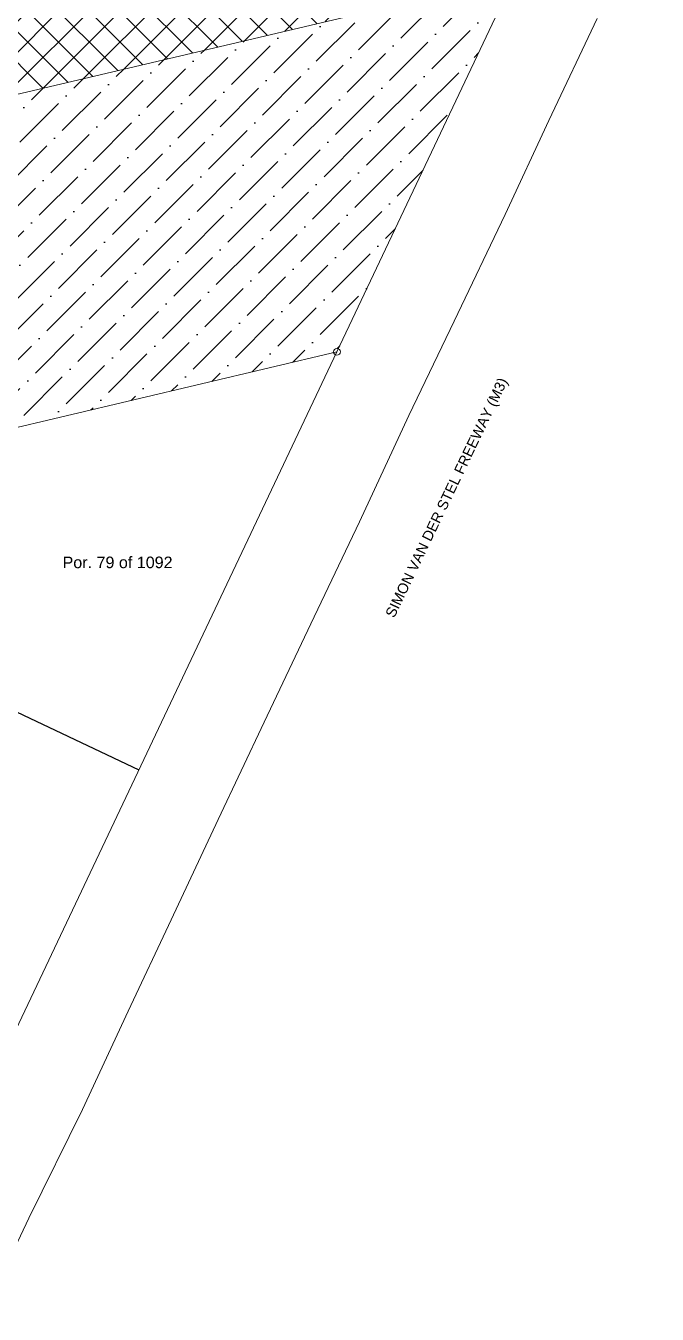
# Model space of a CAD drawing. Header units: metres. Extents: x -178 to 195, y -282 to 282.
# Drawn here: x 4.2 to 96.3, y -221.4 to -33.6 of the extents above; entities that cross this region are included whole.
import ezdxf
from ezdxf.enums import TextEntityAlignment as Align

# ---------------------------------------------------------------- set-up
doc = ezdxf.new("R2010")
doc.units = ezdxf.units.M
doc.linetypes.add('HIDDEN2', pattern=[4.7625, 3.175, -1.5875])
doc.layers.add('CADASTRAL', color=7, linetype='Continuous')
doc.layers.add('my_cadastral', color=14, linetype='Continuous', lineweight=0)
doc.layers.add('ROADS', color=5, linetype='Continuous', lineweight=0)
doc.styles.add('Arial', font='arial.ttf', dxfattribs={"height": 1.68})

msp = doc.modelspace()

# ---------------------------------------------------------------- hatches: boundary and pattern name
at = {"layer": 'my_cadastral', "linetype": 'HIDDEN2', "lineweight": -3}
h = msp.add_hatch(dxfattribs=at)
h.set_pattern_fill('ANSI37', color=0)
h.paths.add_polyline_path([(-44.67, -16.27), (-111.42, -32.45, -0.357638), (-111.7, -33.02), (-96.18, -66.44, -0.474946), (-95.48, -66.78), (-30.43, -51.42)])
h.paths.add_polyline_path([(96.31, 17.49, -0.226412), (96.04, 17.83), (-34.17, -13.72), (-20.02, -48.96), (75.03, -26.52, -0.628721), (75.73, -25.95)])
h.paths.add_polyline_path([(-69.29, -60.59), (-95.48, -66.78, -0.356504), (-95.76, -67.35), (-75.96, -110.2, -0.474443), (-75.26, -110.54), (-50.37, -104.67)])
h.paths.add_polyline_path([(-21.11, -32.81), (-11.25, -32.81), (-11.25, -30.49), (-21.11, -30.49)], flags=24)
h = msp.add_hatch(dxfattribs=at)
h.set_pattern_fill('ANSI36', color=0)
h.paths.add_polyline_path([(-30.43, -51.42), (-69.29, -60.59), (-50.37, -104.67), (-12.48, -95.73)])
h.paths.add_polyline_path([(75.3, -26.86, -0.227932), (75.03, -26.52), (-20.02, -48.96), (-2.2, -93.3), (49.12, -81.2, -0.628681), (49.82, -80.63)])
h.paths.add_polyline_path([(-17.24, -72.78), (-7.38, -72.78), (-7.38, -70.45), (-17.24, -70.45)], flags=25)

# ---------------------------------------------------------------- linework, layer by layer
at = {"layer": 'CADASTRAL', "color": 1, "linetype": 'Continuous', "lineweight": 0}
for p, q in [((75.51, -26.4), (-95.97, -66.89)), ((75.51, -26.4), (49.6, -81.08)), ((-75.75, -110.65), (49.6, -81.08)), ((49.6, -81.08), (-16.08, -219.62))]:
    msp.add_line(p, q, dxfattribs=at)
msp.add_circle((49.6, -81.08), 0.5, dxfattribs=at)
at = {"layer": 'my_cadastral', "color": 30, "lineweight": -3, "true_color": 0xf8991e}
msp.add_line((-40.98, -112.76), (20.72, -142.01), dxfattribs=at)
at = {"layer": 'ROADS', "color": 9, "linetype": 'Continuous', "lineweight": 0}
for p, q in [((87.54, -32.5), (80.52, -47.36)), ((80.52, -47.36), (74.11, -61.06)), ((74.11, -61.06), (66.69, -76.62)), ((66.69, -76.62), (60.1, -90.37)), ((60.1, -90.37), (52.91, -105.84)), ((52.91, -105.84), (45.78, -120.74)), ((45.78, -120.74), (38.97, -135.04)), ((38.97, -135.04), (32.29, -149.27)), ((32.29, -149.27), (25.44, -163.88)), ((25.44, -163.88), (19.14, -177.21)), ((19.14, -177.21), (12.5, -191.5)), ((12.5, -191.5), (4.68, -207.35)), ((4.68, -207.35), (-1.99, -221.36))]:
    msp.add_line(p, q, dxfattribs=at)

# ---------------------------------------------------------------- texts
at = {"layer": 'my_cadastral', "color": 7, "lineweight": -3, "true_color": 0xffffff, "insert": (9.58, -110.93), "char_height": 1.68, "attachment_point": 1, "style": 'Arial'}
msp.add_mtext('Por. 79 of 1092', dxfattribs=at)
at = {"layer": 'ROADS', "color": 1, "linetype": 'Continuous', "lineweight": 0, "style": 'Arial'}
msp.add_text('SIMON VAN DER STEL FREEWAY (M3)', height=1.5, rotation=64.3966, dxfattribs=at).set_placement((65.57, -102.32), align=Align.MIDDLE_CENTER)

doc.saveas('drawing.dxf')
